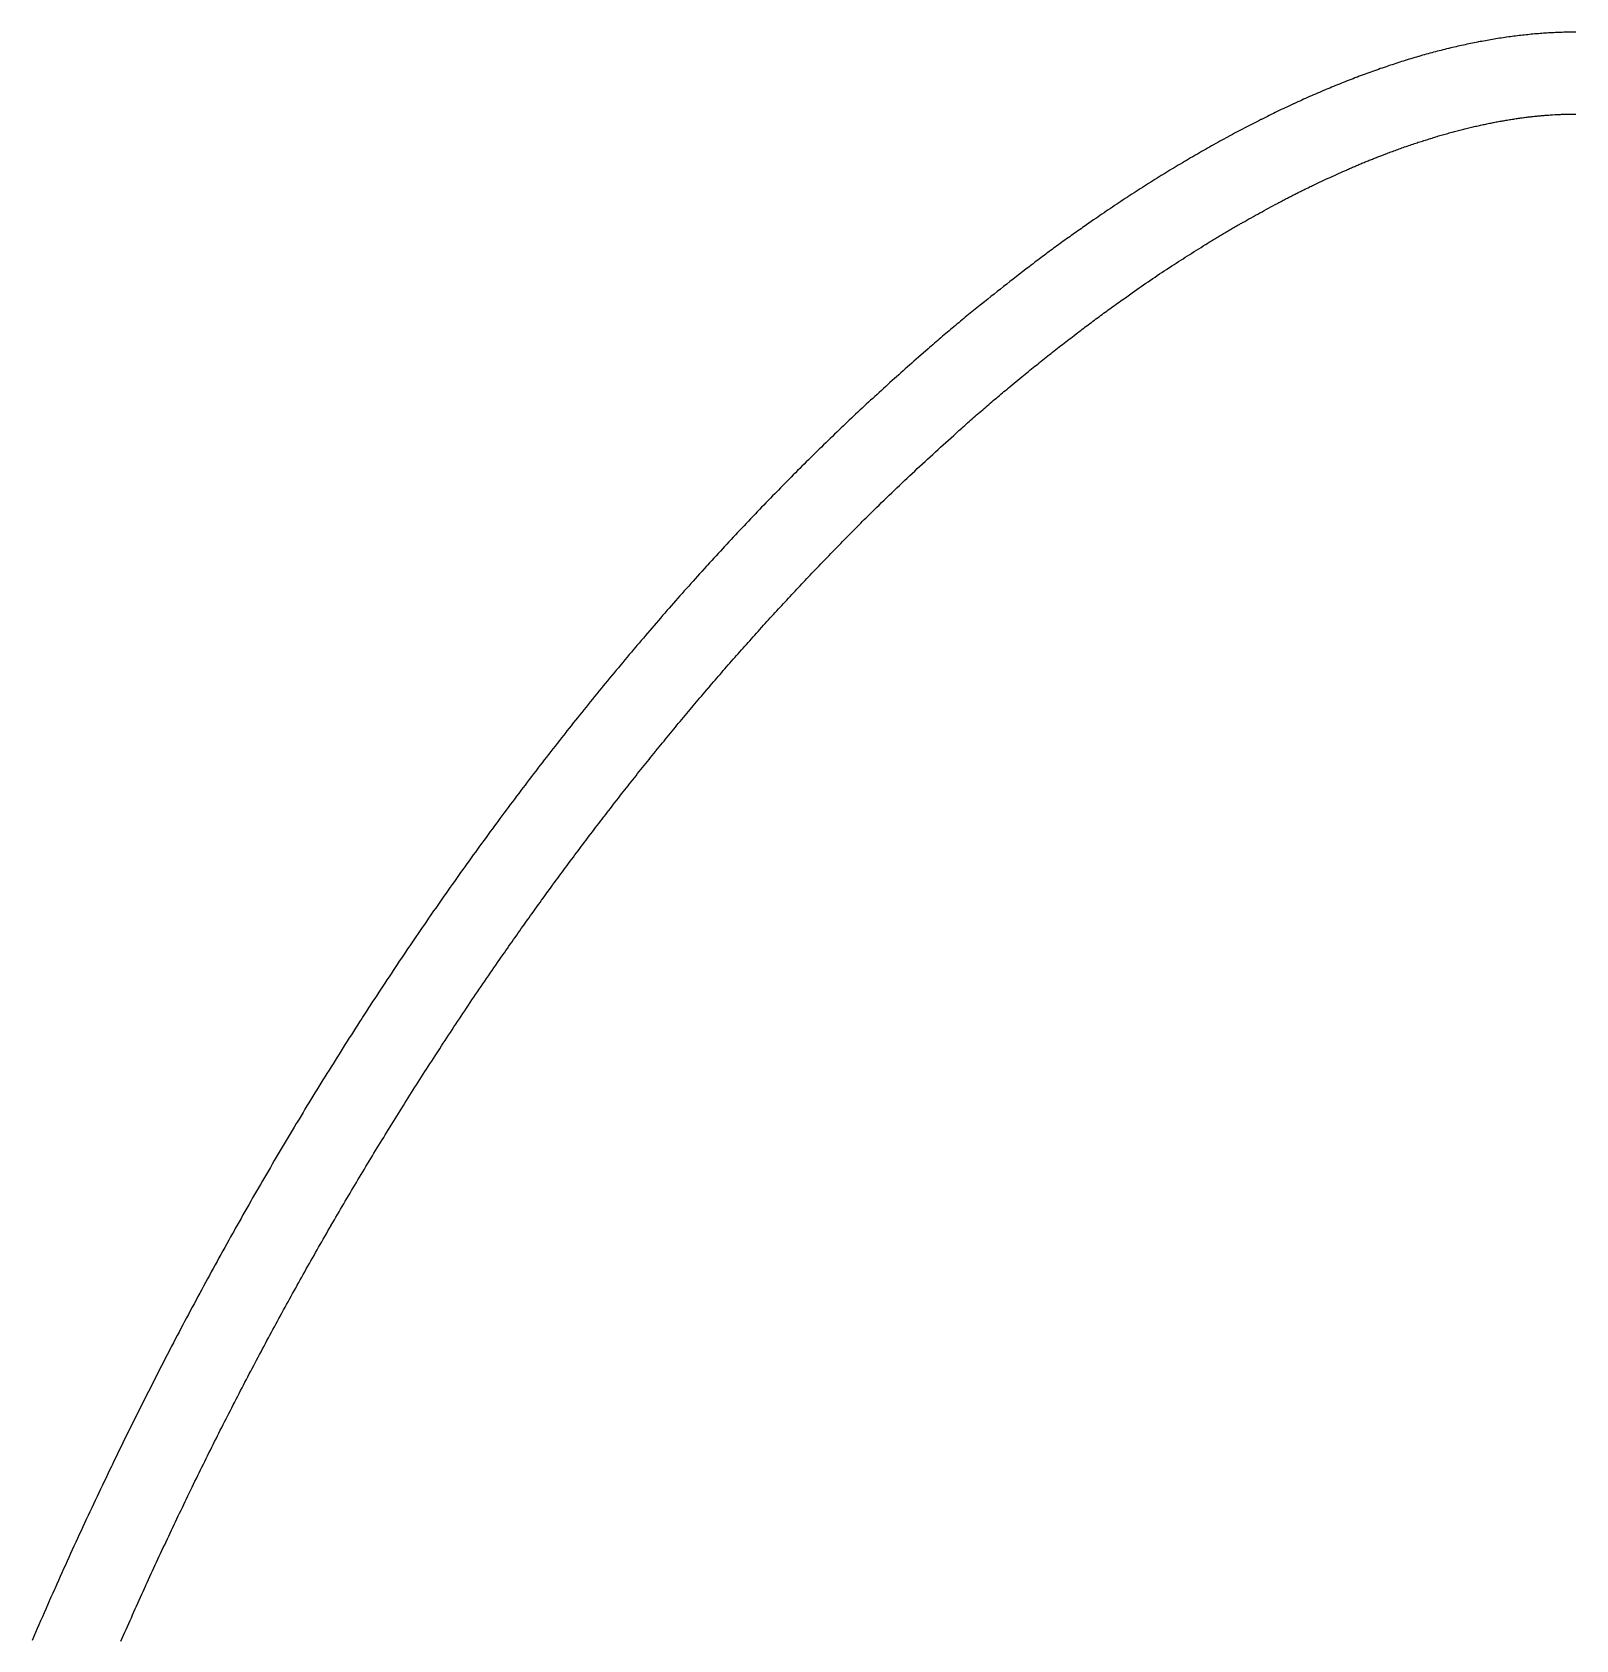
# Model space of a CAD drawing. Extents: x -7325 to -371, y -3238 to 133.
# Drawn here: x -5289.8 to -5021.7, y -1632.3 to -1353.2 of the extents above; entities that cross this region are included whole.
import ezdxf

# ---------------------------------------------------------------- set-up
doc = ezdxf.new("R2010")
doc.units = 0
doc.header["$MEASUREMENT"] = 0
doc.layers.add('NAILERS', color=7, linetype='CONTINUOUS')

msp = doc.modelspace()

# ---------------------------------------------------------------- linework, layer by layer
at = {"layer": 'NAILERS'}
for points in [[(-5021.65, -1353.17), (-5021.94, -1353.17), (-5022.24, -1353.17), (-5022.54, -1353.18), (-5022.83, -1353.18), (-5023.13, -1353.19), (-5023.42, -1353.19), (-5023.72, -1353.2), (-5024.02, -1353.21), (-5024.31, -1353.22), (-5024.61, -1353.23), (-5024.9, -1353.24), (-5025.2, -1353.25), (-5025.5, -1353.27), (-5025.79, -1353.28), (-5026.09, -1353.3), (-5026.38, -1353.31), (-5026.68, -1353.33), (-5026.97, -1353.35), (-5027.27, -1353.37), (-5027.57, -1353.39), (-5027.86, -1353.41), (-5028.16, -1353.44), (-5028.45, -1353.46), (-5028.75, -1353.49), (-5028.8, -1353.49), (-5029.1, -1353.52), (-5029.4, -1353.55), (-5029.7, -1353.58), (-5030, -1353.61), (-5030.3, -1353.64), (-5030.61, -1353.67), (-5030.91, -1353.7), (-5031.21, -1353.74), (-5031.51, -1353.77), (-5031.81, -1353.81), (-5032.11, -1353.85), (-5032.41, -1353.88), (-5032.71, -1353.92), (-5033.01, -1353.96), (-5033.31, -1354), (-5033.61, -1354.05), (-5033.68, -1354.06), (-5033.99, -1354.1), (-5034.3, -1354.15), (-5034.61, -1354.19), (-5034.91, -1354.24), (-5035.22, -1354.29), (-5035.53, -1354.34), (-5035.84, -1354.39), (-5036.15, -1354.44), (-5036.45, -1354.49), (-5036.76, -1354.54), (-5037.07, -1354.6), (-5037.37, -1354.65), (-5037.68, -1354.71), (-5037.99, -1354.77), (-5038.29, -1354.82), (-5038.6, -1354.88), (-5038.68, -1354.9), (-5038.99, -1354.96), (-5039.31, -1355.02), (-5039.62, -1355.08), (-5039.94, -1355.15), (-5040.25, -1355.21), (-5040.57, -1355.28), (-5040.88, -1355.35), (-5041.19, -1355.42), (-5041.51, -1355.48), (-5041.82, -1355.55), (-5042.14, -1355.63), (-5042.45, -1355.7), (-5042.76, -1355.77), (-5043.08, -1355.84), (-5043.39, -1355.92), (-5043.7, -1355.99), (-5043.78, -1356.01), (-5044.1, -1356.09), (-5044.42, -1356.17), (-5044.74, -1356.25), (-5045.06, -1356.33), (-5045.39, -1356.41), (-5045.71, -1356.5), (-5046.03, -1356.58), (-5046.35, -1356.67), (-5046.67, -1356.75), (-5046.99, -1356.84), (-5047.31, -1356.93), (-5047.63, -1357.02), (-5047.95, -1357.1), (-5048.27, -1357.19), (-5048.58, -1357.29), (-5048.9, -1357.38), (-5048.98, -1357.4), (-5049.31, -1357.5), (-5049.64, -1357.59), (-5049.97, -1357.69), (-5050.29, -1357.79), (-5050.62, -1357.89), (-5050.95, -1357.99), (-5051.27, -1358.09), (-5051.6, -1358.19), (-5051.93, -1358.29), (-5052.25, -1358.4), (-5052.58, -1358.5), (-5052.9, -1358.6), (-5053.23, -1358.71), (-5053.55, -1358.82), (-5053.88, -1358.92), (-5054.2, -1359.03), (-5054.28, -1359.06), (-5054.62, -1359.17), (-5054.95, -1359.29), (-5055.28, -1359.4), (-5055.62, -1359.51), (-5055.95, -1359.63), (-5056.28, -1359.75), (-5056.62, -1359.86), (-5056.95, -1359.98), (-5057.28, -1360.1), (-5057.61, -1360.22), (-5057.94, -1360.34), (-5058.27, -1360.46), (-5058.6, -1360.59), (-5058.93, -1360.71), (-5059.26, -1360.83), (-5059.59, -1360.96), (-5059.67, -1360.99), (-5060.01, -1361.12), (-5060.35, -1361.25), (-5060.69, -1361.38), (-5061.03, -1361.51), (-5061.37, -1361.64), (-5061.71, -1361.77), (-5062.05, -1361.91), (-5062.38, -1362.04), (-5062.72, -1362.18), (-5063.06, -1362.31), (-5063.39, -1362.45), (-5063.73, -1362.59), (-5064.07, -1362.73), (-5064.4, -1362.87), (-5064.74, -1363.01), (-5065.07, -1363.15), (-5065.15, -1363.18), (-5065.5, -1363.33), (-5065.84, -1363.47), (-5066.19, -1363.62), (-5066.53, -1363.77), (-5066.87, -1363.92), (-5067.22, -1364.07), (-5067.56, -1364.22), (-5067.9, -1364.37), (-5068.24, -1364.52), (-5068.59, -1364.67), (-5068.93, -1364.83), (-5069.27, -1364.98), (-5069.61, -1365.13), (-5069.95, -1365.29), (-5070.29, -1365.45), (-5070.63, -1365.6), (-5070.71, -1365.64), (-5071.06, -1365.8), (-5071.41, -1365.96), (-5071.76, -1366.13), (-5072.11, -1366.29), (-5072.46, -1366.46), (-5072.81, -1366.62), (-5073.15, -1366.79), (-5073.5, -1366.96), (-5073.85, -1367.12), (-5074.19, -1367.29), (-5074.54, -1367.46), (-5074.89, -1367.63), (-5075.23, -1367.8), (-5075.58, -1367.97), (-5075.92, -1368.15), (-5076.27, -1368.32), (-5076.35, -1368.36), (-5076.7, -1368.54), (-5077.06, -1368.72), (-5077.41, -1368.9), (-5077.76, -1369.08), (-5078.12, -1369.26), (-5078.47, -1369.44), (-5078.82, -1369.62), (-5079.17, -1369.81), (-5079.52, -1369.99), (-5079.87, -1370.18), (-5080.23, -1370.36), (-5080.58, -1370.55), (-5080.93, -1370.73), (-5081.28, -1370.92), (-5081.63, -1371.11), (-5081.97, -1371.3), (-5082.05, -1371.34), (-5082.41, -1371.54), (-5082.77, -1371.73), (-5083.13, -1371.93), (-5083.49, -1372.12), (-5083.84, -1372.32), (-5084.2, -1372.52), (-5084.56, -1372.72), (-5084.91, -1372.92), (-5085.27, -1373.12), (-5085.62, -1373.32), (-5085.98, -1373.52), (-5086.33, -1373.72), (-5086.69, -1373.92), (-5087.04, -1374.13), (-5087.39, -1374.33), (-5087.75, -1374.53), (-5087.83, -1374.58), (-5088.19, -1374.79), (-5088.55, -1375), (-5088.91, -1375.21), (-5089.27, -1375.43), (-5089.63, -1375.64), (-5089.99, -1375.85), (-5090.36, -1376.07), (-5090.71, -1376.28), (-5091.07, -1376.5), (-5091.43, -1376.72), (-5091.79, -1376.93), (-5092.15, -1377.15), (-5092.51, -1377.37), (-5092.87, -1377.59), (-5093.22, -1377.81), (-5093.58, -1378.03), (-5093.66, -1378.07), (-5094.02, -1378.3), (-5094.39, -1378.53), (-5094.75, -1378.76), (-5095.12, -1378.98), (-5095.48, -1379.21), (-5095.85, -1379.44), (-5096.21, -1379.67), (-5096.58, -1379.9), (-5096.94, -1380.14), (-5097.3, -1380.37), (-5097.66, -1380.6), (-5098.03, -1380.83), (-5098.39, -1381.07), (-5098.75, -1381.3), (-5099.11, -1381.54), (-5099.47, -1381.77), (-5099.54, -1381.82), (-5099.91, -1382.07), (-5100.28, -1382.31), (-5100.65, -1382.55), (-5101.02, -1382.8), (-5101.39, -1383.04), (-5101.76, -1383.29), (-5102.12, -1383.53), (-5102.49, -1383.78), (-5102.86, -1384.03), (-5103.22, -1384.27), (-5103.59, -1384.52), (-5103.95, -1384.77), (-5104.32, -1385.02), (-5104.68, -1385.27), (-5105.04, -1385.52), (-5105.41, -1385.77), (-5107.03, -1386.9), (-5107.31, -1387.09), (-5107.59, -1387.29), (-5107.87, -1387.49), (-5108.16, -1387.68), (-5108.44, -1387.88), (-5108.72, -1388.08), (-5109, -1388.28), (-5109.28, -1388.48), (-5109.56, -1388.68), (-5109.84, -1388.88), (-5110.12, -1389.08), (-5110.4, -1389.28), (-5110.68, -1389.48), (-5110.96, -1389.68), (-5111.24, -1389.88), (-5111.51, -1390.08), (-5111.79, -1390.29), (-5112.07, -1390.49), (-5112.35, -1390.69), (-5112.62, -1390.9), (-5112.9, -1391.1), (-5113.18, -1391.31), (-5113.45, -1391.51), (-5113.73, -1391.72), (-5114, -1391.92), (-5114.28, -1392.13), (-5114.55, -1392.34), (-5114.83, -1392.54), (-5115.1, -1392.75), (-5115.38, -1392.96), (-5115.65, -1393.17), (-5115.92, -1393.38), (-5116.03, -1393.46), (-5116.59, -1393.89), (-5117.15, -1394.32), (-5117.7, -1394.75), (-5118.26, -1395.18), (-5118.82, -1395.61), (-5119.38, -1396.04), (-5119.93, -1396.47), (-5120.49, -1396.91), (-5121.04, -1397.34), (-5121.59, -1397.78), (-5122.15, -1398.22), (-5122.7, -1398.65), (-5123.25, -1399.09), (-5123.8, -1399.53), (-5124.35, -1399.97), (-5124.9, -1400.41), (-5125.11, -1400.58), (-5125.4, -1400.81), (-5125.68, -1401.04), (-5125.97, -1401.27), (-5126.26, -1401.5), (-5126.54, -1401.73), (-5126.83, -1401.97), (-5127.12, -1402.2), (-5127.4, -1402.43), (-5127.69, -1402.67), (-5127.97, -1402.9), (-5128.26, -1403.14), (-5128.54, -1403.37), (-5128.82, -1403.61), (-5129.11, -1403.84), (-5129.39, -1404.08), (-5129.67, -1404.32), (-5129.96, -1404.55), (-5130.24, -1404.79), (-5130.52, -1405.03), (-5130.8, -1405.27), (-5131.08, -1405.5), (-5131.36, -1405.74), (-5131.64, -1405.98), (-5131.93, -1406.22), (-5132.21, -1406.46), (-5132.48, -1406.7), (-5132.76, -1406.94), (-5133.04, -1407.18), (-5133.32, -1407.43), (-5133.6, -1407.67), (-5133.88, -1407.91), (-5134.16, -1408.15), (-5135.83, -1409.62), (-5136.21, -1409.95), (-5136.6, -1410.29), (-5136.98, -1410.62), (-5137.36, -1410.96), (-5137.74, -1411.3), (-5138.12, -1411.63), (-5138.5, -1411.97), (-5138.88, -1412.31), (-5139.26, -1412.65), (-5139.63, -1412.99), (-5140.01, -1413.33), (-5140.39, -1413.67), (-5140.77, -1414.01), (-5141.14, -1414.35), (-5141.52, -1414.69), (-5141.9, -1415.03), (-5142.27, -1415.37), (-5142.65, -1415.71), (-5143.02, -1416.06), (-5143.39, -1416.4), (-5143.77, -1416.75), (-5144.14, -1417.09), (-5144.51, -1417.43), (-5144.89, -1417.78), (-5145.26, -1418.13), (-5145.63, -1418.47), (-5146, -1418.82), (-5146.37, -1419.17), (-5146.74, -1419.51), (-5147.11, -1419.86), (-5147.48, -1420.21), (-5147.85, -1420.56), (-5148.1, -1420.79), (-5148.48, -1421.16), (-5148.86, -1421.52), (-5149.25, -1421.89), (-5149.63, -1422.25), (-5150.01, -1422.62), (-5150.39, -1422.99), (-5150.77, -1423.35), (-5151.15, -1423.72), (-5151.53, -1424.09), (-5151.91, -1424.46), (-5152.29, -1424.83), (-5152.67, -1425.2), (-5153.05, -1425.57), (-5153.43, -1425.94), (-5153.81, -1426.31), (-5154.18, -1426.68), (-5154.56, -1427.05), (-5154.94, -1427.42), (-5155.31, -1427.79), (-5155.69, -1428.17), (-5156.06, -1428.54), (-5156.44, -1428.91), (-5156.81, -1429.29), (-5157.19, -1429.66), (-5157.56, -1430.04), (-5157.93, -1430.41), (-5158.3, -1430.79), (-5158.68, -1431.16), (-5159.05, -1431.54), (-5159.42, -1431.92), (-5159.79, -1432.3), (-5160.16, -1432.67), (-5160.39, -1432.91), (-5160.78, -1433.3), (-5161.16, -1433.7), (-5161.54, -1434.09), (-5161.93, -1434.49), (-5162.31, -1434.88), (-5162.69, -1435.28), (-5163.07, -1435.67), (-5163.45, -1436.07), (-5163.83, -1436.47), (-5164.21, -1436.86), (-5164.59, -1437.26), (-5164.97, -1437.66), (-5165.35, -1438.06), (-5165.73, -1438.46), (-5166.11, -1438.86), (-5166.48, -1439.26), (-5166.86, -1439.66), (-5167.24, -1440.06), (-5167.61, -1440.46), (-5167.99, -1440.86), (-5168.36, -1441.26), (-5168.74, -1441.67), (-5169.11, -1442.07), (-5169.49, -1442.47), (-5169.86, -1442.88), (-5170.23, -1443.28), (-5170.61, -1443.68), (-5170.98, -1444.09), (-5171.35, -1444.49), (-5171.72, -1444.9), (-5172.09, -1445.31), (-5172.46, -1445.71), (-5172.68, -1445.95), (-5173.06, -1446.37), (-5173.45, -1446.8), (-5173.83, -1447.22), (-5174.21, -1447.64), (-5174.59, -1448.07), (-5174.97, -1448.49), (-5175.35, -1448.91), (-5175.73, -1449.34), (-5176.11, -1449.76), (-5176.49, -1450.19), (-5176.87, -1450.62), (-5177.25, -1451.04), (-5177.63, -1451.47), (-5178, -1451.9), (-5178.38, -1452.33), (-5178.76, -1452.75), (-5179.13, -1453.18), (-5179.51, -1453.61), (-5179.88, -1454.04), (-5180.26, -1454.47), (-5180.63, -1454.9), (-5181, -1455.33), (-5181.38, -1455.76), (-5181.75, -1456.19), (-5182.12, -1456.63), (-5182.49, -1457.06), (-5182.86, -1457.49), (-5183.23, -1457.92), (-5183.6, -1458.36), (-5183.97, -1458.79), (-5184.34, -1459.23), (-5184.71, -1459.66), (-5184.92, -1459.9), (-5185.3, -1460.35), (-5185.68, -1460.8), (-5186.06, -1461.25), (-5186.44, -1461.7), (-5186.82, -1462.15), (-5187.19, -1462.61), (-5187.57, -1463.06), (-5187.95, -1463.51), (-5188.33, -1463.97), (-5188.7, -1464.42), (-5189.08, -1464.87), (-5189.46, -1465.33), (-5189.83, -1465.78), (-5190.21, -1466.24), (-5190.58, -1466.69), (-5190.96, -1467.15), (-5191.33, -1467.61), (-5191.7, -1468.06), (-5192.07, -1468.52), (-5192.45, -1468.98), (-5192.82, -1469.44), (-5193.19, -1469.89), (-5193.56, -1470.35), (-5193.93, -1470.81), (-5194.3, -1471.27), (-5194.67, -1471.73), (-5195.04, -1472.19), (-5195.4, -1472.65), (-5195.77, -1473.11), (-5196.14, -1473.58), (-5196.5, -1474.04), (-5196.87, -1474.5), (-5197.06, -1474.74), (-5197.44, -1475.22), (-5197.82, -1475.69), (-5198.19, -1476.17), (-5198.57, -1476.65), (-5198.94, -1477.13), (-5199.32, -1477.61), (-5199.69, -1478.09), (-5200.07, -1478.57), (-5200.44, -1479.05), (-5200.81, -1479.53), (-5201.19, -1480.01), (-5201.56, -1480.5), (-5201.93, -1480.98), (-5202.3, -1481.46), (-5202.67, -1481.94), (-5203.04, -1482.43), (-5203.41, -1482.91), (-5203.78, -1483.4), (-5204.15, -1483.88), (-5204.52, -1484.37), (-5204.88, -1484.85), (-5205.25, -1485.34), (-5205.62, -1485.82), (-5205.98, -1486.31), (-5206.35, -1486.8), (-5206.71, -1487.28), (-5207.08, -1487.77), (-5207.44, -1488.26), (-5207.81, -1488.75), (-5208.17, -1489.24), (-5208.53, -1489.72), (-5208.89, -1490.21), (-5209.07, -1490.45), (-5209.44, -1490.96), (-5209.82, -1491.46), (-5210.19, -1491.97), (-5210.56, -1492.47), (-5210.93, -1492.98), (-5211.3, -1493.49), (-5211.67, -1493.99), (-5212.04, -1494.5), (-5212.41, -1495.01), (-5212.77, -1495.52), (-5213.14, -1496.02), (-5213.51, -1496.53), (-5213.88, -1497.04), (-5214.24, -1497.55), (-5214.61, -1498.06), (-5214.97, -1498.57), (-5215.34, -1499.08), (-5215.7, -1499.59), (-5216.06, -1500.11), (-5216.43, -1500.62), (-5216.79, -1501.13), (-5217.15, -1501.64), (-5217.51, -1502.15), (-5217.87, -1502.67), (-5218.23, -1503.18), (-5218.59, -1503.7), (-5218.95, -1504.21), (-5219.31, -1504.72), (-5219.67, -1505.24), (-5220.03, -1505.75), (-5220.39, -1506.27), (-5220.74, -1506.79), (-5220.91, -1507.02), (-5221.27, -1507.55), (-5221.64, -1508.09), (-5222, -1508.62), (-5222.37, -1509.15), (-5222.73, -1509.68), (-5223.1, -1510.22), (-5223.46, -1510.75), (-5223.82, -1511.28), (-5224.19, -1511.82), (-5224.55, -1512.35), (-5224.91, -1512.89), (-5225.27, -1513.42), (-5225.63, -1513.96), (-5225.99, -1514.49), (-5226.35, -1515.03), (-5226.71, -1515.57), (-5227.06, -1516.1), (-5227.42, -1516.64), (-5227.78, -1517.18), (-5228.14, -1517.72), (-5228.49, -1518.26), (-5228.85, -1518.79), (-5229.2, -1519.33), (-5229.56, -1519.87), (-5229.91, -1520.41), (-5230.26, -1520.95), (-5230.62, -1521.49), (-5230.97, -1522.03), (-5231.32, -1522.57), (-5231.67, -1523.12), (-5232.02, -1523.66), (-5232.37, -1524.2), (-5232.52, -1524.44), (-5232.88, -1524.99), (-5233.24, -1525.55), (-5233.6, -1526.11), (-5233.96, -1526.67), (-5234.31, -1527.23), (-5234.67, -1527.79), (-5235.03, -1528.34), (-5235.38, -1528.9), (-5235.74, -1529.46), (-5236.09, -1530.02), (-5236.44, -1530.59), (-5236.8, -1531.15), (-5237.15, -1531.71), (-5237.5, -1532.27), (-5237.85, -1532.83), (-5238.2, -1533.39), (-5238.55, -1533.96), (-5238.9, -1534.52), (-5239.25, -1535.08), (-5239.6, -1535.65), (-5239.95, -1536.21), (-5240.3, -1536.78), (-5240.64, -1537.34), (-5240.99, -1537.91), (-5241.34, -1538.47), (-5241.68, -1539.04), (-5242.03, -1539.6), (-5242.37, -1540.17), (-5242.71, -1540.74), (-5243.06, -1541.3), (-5243.4, -1541.87), (-5243.74, -1542.44), (-5243.88, -1542.67), (-5244.23, -1543.26), (-5244.58, -1543.84), (-5244.93, -1544.42), (-5245.28, -1545.01), (-5245.63, -1545.59), (-5245.97, -1546.17), (-5246.32, -1546.76), (-5246.67, -1547.34), (-5247.01, -1547.93), (-5247.36, -1548.52), (-5247.7, -1549.1), (-5248.05, -1549.69), (-5248.39, -1550.28), (-5248.73, -1550.86), (-5249.08, -1551.45), (-5249.42, -1552.04), (-5249.76, -1552.63), (-5250.1, -1553.21), (-5250.44, -1553.8), (-5250.78, -1554.39), (-5251.12, -1554.98), (-5251.46, -1555.57), (-5251.79, -1556.16), (-5252.13, -1556.75), (-5252.47, -1557.34), (-5252.8, -1557.93), (-5253.14, -1558.53), (-5253.47, -1559.12), (-5253.81, -1559.71), (-5254.14, -1560.3), (-5254.48, -1560.89), (-5254.81, -1561.49), (-5254.94, -1561.72), (-5255.28, -1562.33), (-5255.62, -1562.93), (-5255.96, -1563.54), (-5256.3, -1564.15), (-5256.63, -1564.76), (-5256.97, -1565.37), (-5257.31, -1565.98), (-5257.64, -1566.59), (-5257.98, -1567.2), (-5258.31, -1567.81), (-5258.65, -1568.42), (-5258.98, -1569.03), (-5259.31, -1569.64), (-5259.65, -1570.26), (-5259.98, -1570.87), (-5260.31, -1571.48), (-5260.64, -1572.09), (-5260.97, -1572.71), (-5261.3, -1573.32), (-5261.63, -1573.93), (-5261.96, -1574.55), (-5262.29, -1575.16), (-5262.61, -1575.78), (-5262.94, -1576.39), (-5263.27, -1577.01), (-5263.59, -1577.62), (-5263.92, -1578.24), (-5264.24, -1578.86), (-5264.56, -1579.47), (-5264.89, -1580.09), (-5265.21, -1580.71), (-5265.53, -1581.33), (-5265.65, -1581.55), (-5265.98, -1582.19), (-5266.31, -1582.82), (-5266.64, -1583.45), (-5266.96, -1584.09), (-5267.29, -1584.72), (-5267.62, -1585.35), (-5267.94, -1585.99), (-5268.26, -1586.62), (-5268.59, -1587.26), (-5268.91, -1587.89), (-5269.23, -1588.53), (-5269.56, -1589.16), (-5269.88, -1589.8), (-5270.2, -1590.43), (-5270.52, -1591.07), (-5270.84, -1591.71), (-5271.16, -1592.34), (-5271.48, -1592.98), (-5271.79, -1593.62), (-5272.11, -1594.26), (-5272.43, -1594.9), (-5272.74, -1595.54), (-5273.06, -1596.17), (-5273.37, -1596.81), (-5273.69, -1597.45), (-5274, -1598.09), (-5274.32, -1598.73), (-5274.63, -1599.37), (-5274.94, -1600.01), (-5275.25, -1600.66), (-5275.56, -1601.3), (-5275.87, -1601.94), (-5275.98, -1602.17), (-5276.3, -1602.82), (-5276.61, -1603.48), (-5276.93, -1604.14), (-5277.24, -1604.79), (-5277.55, -1605.45), (-5277.87, -1606.11), (-5278.18, -1606.77), (-5278.49, -1607.42), (-5278.8, -1608.08), (-5279.11, -1608.74), (-5279.42, -1609.4), (-5279.73, -1610.06), (-5280.04, -1610.72), (-5280.35, -1611.38), (-5280.66, -1612.04), (-5280.96, -1612.7), (-5281.27, -1613.36), (-5281.57, -1614.02), (-5281.88, -1614.68), (-5282.18, -1615.35), (-5282.49, -1616.01), (-5282.79, -1616.67), (-5283.09, -1617.33), (-5283.39, -1618), (-5283.69, -1618.66), (-5283.99, -1619.32), (-5284.29, -1619.99), (-5284.59, -1620.65), (-5284.89, -1621.32), (-5285.19, -1621.98), (-5285.49, -1622.64), (-5285.78, -1623.31), (-5285.88, -1623.53), (-5286.18, -1624.21), (-5286.49, -1624.89), (-5286.79, -1625.57), (-5287.09, -1626.26), (-5287.39, -1626.94), (-5287.68, -1627.62), (-5287.98, -1628.3), (-5288.28, -1628.98), (-5288.58, -1629.66), (-5288.87, -1630.34), (-5289.17, -1631.03), (-5289.46, -1631.71), (-5289.76, -1632.39)], [(-5274.33, -1632.52), (-5274.11, -1632.01), (-5273.88, -1631.5), (-5273.66, -1630.99), (-5273.44, -1630.48), (-5273.21, -1629.97), (-5272.98, -1629.46), (-5272.76, -1628.96), (-5272.53, -1628.45), (-5272.3, -1627.94), (-5272.08, -1627.43), (-5271.85, -1626.92), (-5271.62, -1626.42), (-5271.39, -1625.91), (-5271.16, -1625.4), (-5270.94, -1624.89), (-5270.71, -1624.39), (-5270.48, -1623.88), (-5270.25, -1623.37), (-5270.02, -1622.86), (-5269.99, -1622.81), (-5269.76, -1622.31), (-5269.53, -1621.8), (-5269.3, -1621.3), (-5269.07, -1620.8), (-5268.84, -1620.3), (-5268.61, -1619.79), (-5268.38, -1619.29), (-5268.14, -1618.79), (-5267.91, -1618.29), (-5267.68, -1617.79), (-5267.45, -1617.29), (-5267.21, -1616.78), (-5266.98, -1616.28), (-5266.74, -1615.78), (-5266.51, -1615.28), (-5266.27, -1614.78), (-5266.04, -1614.28), (-5265.8, -1613.78), (-5265.57, -1613.28), (-5265.33, -1612.78), (-5265.09, -1612.28), (-5264.86, -1611.78), (-5264.62, -1611.28), (-5264.38, -1610.78), (-5264.14, -1610.28), (-5263.9, -1609.79), (-5263.66, -1609.29), (-5263.42, -1608.79), (-5263.19, -1608.29), (-5262.94, -1607.79), (-5262.7, -1607.29), (-5262.46, -1606.8), (-5262.44, -1606.74), (-5262.2, -1606.25), (-5261.96, -1605.76), (-5261.72, -1605.26), (-5261.48, -1604.77), (-5261.24, -1604.28), (-5260.99, -1603.78), (-5260.75, -1603.29), (-5260.51, -1602.8), (-5260.27, -1602.3), (-5260.02, -1601.81), (-5259.78, -1601.32), (-5259.54, -1600.83), (-5259.29, -1600.33), (-5259.05, -1599.84), (-5258.8, -1599.35), (-5258.56, -1598.86), (-5258.31, -1598.37), (-5258.06, -1597.88), (-5257.82, -1597.39), (-5257.57, -1596.89), (-5257.32, -1596.4), (-5257.08, -1595.91), (-5256.83, -1595.42), (-5256.58, -1594.93), (-5256.33, -1594.44), (-5256.08, -1593.95), (-5255.83, -1593.46), (-5255.58, -1592.98), (-5255.33, -1592.49), (-5255.08, -1592), (-5254.83, -1591.51), (-5254.58, -1591.02), (-5254.55, -1590.97), (-5254.3, -1590.48), (-5254.05, -1590), (-5253.8, -1589.51), (-5253.55, -1589.03), (-5253.3, -1588.55), (-5253.05, -1588.06), (-5252.8, -1587.58), (-5252.54, -1587.09), (-5252.29, -1586.61), (-5252.04, -1586.13), (-5251.78, -1585.64), (-5251.53, -1585.16), (-5251.28, -1584.68), (-5251.02, -1584.19), (-5250.77, -1583.71), (-5250.51, -1583.23), (-5250.25, -1582.75), (-5250, -1582.27), (-5249.74, -1581.78), (-5249.48, -1581.3), (-5249.23, -1580.82), (-5248.97, -1580.34), (-5248.71, -1579.86), (-5248.45, -1579.38), (-5248.19, -1578.9), (-5247.93, -1578.42), (-5247.67, -1577.94), (-5247.41, -1577.46), (-5247.15, -1576.98), (-5246.89, -1576.5), (-5246.63, -1576.02), (-5246.37, -1575.54), (-5246.34, -1575.49), (-5246.08, -1575.02), (-5245.82, -1574.54), (-5245.56, -1574.07), (-5245.3, -1573.59), (-5245.04, -1573.12), (-5244.78, -1572.64), (-5244.52, -1572.17), (-5244.25, -1571.69), (-5243.99, -1571.22), (-5243.73, -1570.74), (-5243.46, -1570.27), (-5243.2, -1569.8), (-5242.93, -1569.32), (-5242.67, -1568.85), (-5242.4, -1568.38), (-5242.14, -1567.9), (-5241.87, -1567.43), (-5241.61, -1566.96), (-5241.34, -1566.49), (-5241.07, -1566.01), (-5240.8, -1565.54), (-5240.54, -1565.07), (-5240.27, -1564.6), (-5240, -1564.13), (-5239.73, -1563.66), (-5239.46, -1563.19), (-5239.19, -1562.72), (-5238.92, -1562.25), (-5238.65, -1561.78), (-5238.38, -1561.31), (-5238.11, -1560.84), (-5237.84, -1560.37), (-5237.81, -1560.32), (-5237.54, -1559.85), (-5237.27, -1559.39), (-5237, -1558.92), (-5236.73, -1558.46), (-5236.46, -1557.99), (-5236.18, -1557.53), (-5235.91, -1557.06), (-5235.64, -1556.6), (-5235.37, -1556.13), (-5235.09, -1555.67), (-5234.82, -1555.2), (-5234.54, -1554.74), (-5234.27, -1554.28), (-5234, -1553.81), (-5233.72, -1553.35), (-5233.44, -1552.89), (-5233.17, -1552.42), (-5232.89, -1551.96), (-5232.62, -1551.5), (-5232.34, -1551.04), (-5232.06, -1550.57), (-5231.78, -1550.11), (-5231.5, -1549.65), (-5231.23, -1549.19), (-5230.95, -1548.73), (-5230.67, -1548.27), (-5230.39, -1547.81), (-5230.11, -1547.35), (-5229.83, -1546.89), (-5229.55, -1546.43), (-5229.27, -1545.97), (-5228.98, -1545.51), (-5228.7, -1545.05), (-5228.42, -1544.59), (-5228.14, -1544.13), (-5227.86, -1543.67), (-5227.57, -1543.21), (-5227.29, -1542.75), (-5227, -1542.3), (-5226.72, -1541.84), (-5226.44, -1541.38), (-5226.15, -1540.92), (-5225.86, -1540.47), (-5225.58, -1540.01), (-5225.29, -1539.55), (-5225.01, -1539.1), (-5224.72, -1538.64), (-5224.43, -1538.18), (-5224.14, -1537.73), (-5223.86, -1537.27), (-5223.57, -1536.82), (-5223.28, -1536.36), (-5222.99, -1535.91), (-5222.7, -1535.45), (-5222.41, -1535), (-5222.12, -1534.55), (-5221.83, -1534.09), (-5221.54, -1533.64), (-5221.25, -1533.19), (-5220.96, -1532.73), (-5220.66, -1532.28), (-5220.37, -1531.83), (-5220.08, -1531.37), (-5219.79, -1530.92), (-5218.97, -1529.66), (-5218.66, -1529.19), (-5218.35, -1528.72), (-5218.05, -1528.24), (-5217.74, -1527.77), (-5217.43, -1527.3), (-5217.12, -1526.83), (-5216.81, -1526.36), (-5216.5, -1525.89), (-5216.19, -1525.42), (-5215.88, -1524.95), (-5215.56, -1524.48), (-5215.25, -1524.01), (-5214.94, -1523.54), (-5214.63, -1523.07), (-5214.31, -1522.6), (-5214, -1522.13), (-5213.68, -1521.66), (-5213.37, -1521.2), (-5213.05, -1520.73), (-5212.74, -1520.26), (-5212.42, -1519.79), (-5212.1, -1519.33), (-5211.79, -1518.86), (-5211.47, -1518.4), (-5211.15, -1517.93), (-5210.83, -1517.47), (-5210.51, -1517), (-5210.19, -1516.54), (-5209.87, -1516.07), (-5209.55, -1515.61), (-5209.23, -1515.14), (-5208.91, -1514.68), (-5208, -1513.38), (-5207.74, -1513), (-5207.47, -1512.62), (-5207.21, -1512.24), (-5206.94, -1511.85), (-5206.67, -1511.47), (-5206.41, -1511.09), (-5206.14, -1510.71), (-5205.87, -1510.33), (-5205.6, -1509.95), (-5205.34, -1509.57), (-5205.07, -1509.19), (-5204.8, -1508.81), (-5204.53, -1508.43), (-5204.26, -1508.05), (-5203.99, -1507.68), (-5203.72, -1507.3), (-5203.45, -1506.92), (-5203.18, -1506.54), (-5202.91, -1506.16), (-5202.64, -1505.78), (-5202.37, -1505.41), (-5202.1, -1505.03), (-5201.82, -1504.65), (-5201.55, -1504.27), (-5201.28, -1503.9), (-5201.01, -1503.52), (-5200.73, -1503.14), (-5200.46, -1502.77), (-5200.19, -1502.39), (-5199.91, -1502.02), (-5199.64, -1501.64), (-5199.36, -1501.26), (-5199.3, -1501.17), (-5199.03, -1500.8), (-5198.76, -1500.43), (-5198.48, -1500.06), (-5198.21, -1499.69), (-5197.94, -1499.33), (-5197.67, -1498.96), (-5197.4, -1498.59), (-5197.13, -1498.22), (-5196.85, -1497.85), (-5196.58, -1497.49), (-5196.31, -1497.12), (-5196.03, -1496.75), (-5195.76, -1496.38), (-5195.48, -1496.02), (-5195.21, -1495.65), (-5194.94, -1495.29), (-5194.66, -1494.92), (-5194.39, -1494.55), (-5194.11, -1494.19), (-5193.83, -1493.82), (-5193.56, -1493.46), (-5193.28, -1493.09), (-5193, -1492.73), (-5192.73, -1492.36), (-5192.45, -1492), (-5192.17, -1491.63), (-5191.89, -1491.27), (-5191.62, -1490.91), (-5191.34, -1490.54), (-5191.06, -1490.18), (-5190.78, -1489.82), (-5190.5, -1489.45), (-5190.43, -1489.36), (-5190.15, -1489), (-5189.88, -1488.64), (-5189.6, -1488.29), (-5189.33, -1487.93), (-5189.05, -1487.57), (-5188.77, -1487.22), (-5188.5, -1486.86), (-5188.22, -1486.51), (-5187.94, -1486.15), (-5187.67, -1485.8), (-5187.39, -1485.44), (-5187.11, -1485.09), (-5186.83, -1484.74), (-5186.55, -1484.38), (-5186.27, -1484.03), (-5185.99, -1483.68), (-5185.72, -1483.32), (-5185.44, -1482.97), (-5185.16, -1482.62), (-5184.88, -1482.26), (-5184.6, -1481.91), (-5184.31, -1481.56), (-5184.03, -1481.21), (-5183.75, -1480.86), (-5183.47, -1480.51), (-5183.19, -1480.15), (-5182.91, -1479.8), (-5182.62, -1479.45), (-5182.34, -1479.1), (-5182.06, -1478.75), (-5181.78, -1478.4), (-5181.49, -1478.05), (-5181.41, -1477.95), (-5181.13, -1477.61), (-5180.85, -1477.27), (-5180.57, -1476.92), (-5180.29, -1476.58), (-5180.01, -1476.24), (-5179.73, -1475.9), (-5179.45, -1475.55), (-5179.17, -1475.21), (-5178.89, -1474.87), (-5178.61, -1474.53), (-5178.33, -1474.19), (-5178.05, -1473.85), (-5177.77, -1473.51), (-5177.48, -1473.17), (-5177.2, -1472.83), (-5176.92, -1472.49), (-5176.63, -1472.15), (-5176.35, -1471.81), (-5176.07, -1471.47), (-5175.78, -1471.13), (-5175.5, -1470.79), (-5175.21, -1470.45), (-5174.93, -1470.12), (-5174.64, -1469.78), (-5174.36, -1469.44), (-5174.07, -1469.1), (-5173.79, -1468.77), (-5173.5, -1468.43), (-5173.21, -1468.09), (-5172.93, -1467.75), (-5172.64, -1467.42), (-5172.35, -1467.08), (-5172.26, -1466.98), (-5171.98, -1466.65), (-5171.7, -1466.32), (-5171.42, -1465.99), (-5171.13, -1465.66), (-5170.85, -1465.33), (-5170.57, -1465.01), (-5170.28, -1464.68), (-5170, -1464.35), (-5169.72, -1464.02), (-5169.43, -1463.7), (-5169.15, -1463.37), (-5168.86, -1463.04), (-5168.58, -1462.72), (-5168.29, -1462.39), (-5168.01, -1462.06), (-5167.72, -1461.74), (-5167.43, -1461.41), (-5167.15, -1461.09), (-5166.86, -1460.76), (-5166.57, -1460.44), (-5166.29, -1460.11), (-5166, -1459.79), (-5165.71, -1459.47), (-5165.42, -1459.14), (-5165.13, -1458.82), (-5164.84, -1458.5), (-5164.55, -1458.17), (-5164.27, -1457.85), (-5163.98, -1457.53), (-5163.69, -1457.2), (-5163.4, -1456.88), (-5163.1, -1456.56), (-5163.01, -1456.45), (-5162.72, -1456.14), (-5162.44, -1455.82), (-5162.15, -1455.51), (-5161.87, -1455.2), (-5161.58, -1454.88), (-5161.3, -1454.57), (-5161.01, -1454.25), (-5160.72, -1453.94), (-5160.44, -1453.63), (-5160.15, -1453.32), (-5159.86, -1453), (-5159.57, -1452.69), (-5159.28, -1452.38), (-5159, -1452.07), (-5158.71, -1451.76), (-5158.42, -1451.45), (-5158.13, -1451.14), (-5157.84, -1450.83), (-5157.55, -1450.52), (-5157.26, -1450.21), (-5156.97, -1449.9), (-5156.68, -1449.59), (-5156.39, -1449.28), (-5156.1, -1448.97), (-5155.81, -1448.66), (-5155.52, -1448.35), (-5155.22, -1448.04), (-5154.93, -1447.74), (-5154.64, -1447.43), (-5154.35, -1447.12), (-5154.05, -1446.81), (-5153.76, -1446.51), (-5153.66, -1446.4), (-5153.37, -1446.1), (-5153.08, -1445.8), (-5152.79, -1445.5), (-5152.51, -1445.2), (-5152.22, -1444.9), (-5151.93, -1444.6), (-5151.64, -1444.3), (-5151.35, -1444.01), (-5151.06, -1443.71), (-5150.77, -1443.41), (-5150.49, -1443.11), (-5150.2, -1442.82), (-5149.91, -1442.52), (-5149.61, -1442.22), (-5149.32, -1441.93), (-5149.03, -1441.63), (-5148.74, -1441.34), (-5148.45, -1441.04), (-5148.16, -1440.75), (-5147.87, -1440.45), (-5147.57, -1440.16), (-5147.28, -1439.86), (-5146.99, -1439.57), (-5146.7, -1439.28), (-5146.4, -1438.98), (-5146.11, -1438.69), (-5145.81, -1438.4), (-5145.52, -1438.1), (-5145.23, -1437.81), (-5144.93, -1437.52), (-5144.64, -1437.23), (-5144.34, -1436.94), (-5143.1, -1435.71), (-5142.66, -1435.28), (-5142.22, -1434.85), (-5141.79, -1434.43), (-5141.35, -1434), (-5140.91, -1433.57), (-5140.47, -1433.15), (-5140.03, -1432.73), (-5139.59, -1432.3), (-5139.14, -1431.88), (-5138.7, -1431.46), (-5138.26, -1431.04), (-5137.81, -1430.62), (-5137.37, -1430.2), (-5136.92, -1429.78), (-5136.47, -1429.37), (-5136.03, -1428.95), (-5135.58, -1428.54), (-5135.13, -1428.12), (-5134.68, -1427.71), (-5134.23, -1427.29), (-5133.78, -1426.88), (-5133.33, -1426.47), (-5132.88, -1426.05), (-5132.43, -1425.64), (-5131.97, -1425.23), (-5131.52, -1424.82), (-5131.07, -1424.41), (-5130.61, -1424), (-5130.16, -1423.59), (-5129.71, -1423.18), (-5129.25, -1422.77), (-5128.8, -1422.36), (-5128.31, -1421.93), (-5128.05, -1421.69), (-5127.79, -1421.46), (-5127.54, -1421.23), (-5127.28, -1421), (-5127.02, -1420.77), (-5126.76, -1420.54), (-5126.5, -1420.31), (-5126.24, -1420.09), (-5125.98, -1419.86), (-5125.72, -1419.63), (-5125.46, -1419.4), (-5125.19, -1419.17), (-5124.93, -1418.95), (-5124.67, -1418.72), (-5124.41, -1418.49), (-5124.15, -1418.27), (-5123.88, -1418.04), (-5123.62, -1417.82), (-5123.36, -1417.59), (-5123.09, -1417.37), (-5122.83, -1417.14), (-5122.56, -1416.92), (-5122.3, -1416.69), (-5122.03, -1416.47), (-5121.77, -1416.25), (-5121.5, -1416.03), (-5121.24, -1415.8), (-5120.97, -1415.58), (-5120.71, -1415.36), (-5120.44, -1415.14), (-5120.17, -1414.92), (-5119.9, -1414.7), (-5117.85, -1413.01), (-5117.58, -1412.78), (-5117.3, -1412.55), (-5117.02, -1412.32), (-5116.74, -1412.1), (-5116.46, -1411.87), (-5116.18, -1411.64), (-5115.9, -1411.41), (-5115.62, -1411.19), (-5115.34, -1410.96), (-5115.06, -1410.73), (-5114.78, -1410.51), (-5114.49, -1410.28), (-5114.21, -1410.06), (-5113.93, -1409.83), (-5113.65, -1409.61), (-5113.37, -1409.38), (-5113.08, -1409.16), (-5112.8, -1408.94), (-5112.52, -1408.71), (-5112.23, -1408.49), (-5111.95, -1408.27), (-5111.67, -1408.04), (-5111.38, -1407.82), (-5111.1, -1407.6), (-5110.81, -1407.38), (-5110.53, -1407.16), (-5110.24, -1406.94), (-5109.96, -1406.72), (-5109.67, -1406.5), (-5109.38, -1406.28), (-5109.1, -1406.06), (-5108.81, -1405.84), (-5108.44, -1405.56), (-5108.18, -1405.36), (-5107.92, -1405.16), (-5107.65, -1404.95), (-5107.39, -1404.75), (-5107.12, -1404.55), (-5106.86, -1404.35), (-5106.59, -1404.15), (-5106.33, -1403.96), (-5106.06, -1403.76), (-5105.79, -1403.56), (-5105.53, -1403.36), (-5105.26, -1403.16), (-5105, -1402.96), (-5104.73, -1402.77), (-5104.46, -1402.57), (-5104.19, -1402.37), (-5103.93, -1402.18), (-5103.66, -1401.98), (-5103.39, -1401.78), (-5103.12, -1401.59), (-5102.86, -1401.39), (-5102.59, -1401.2), (-5102.32, -1401), (-5102.05, -1400.81), (-5101.78, -1400.62), (-5101.51, -1400.42), (-5101.24, -1400.23), (-5100.97, -1400.04), (-5100.7, -1399.84), (-5100.43, -1399.65), (-5100.16, -1399.46), (-5099.89, -1399.27), (-5098.69, -1398.42), (-5098.3, -1398.14), (-5097.91, -1397.87), (-5097.51, -1397.59), (-5097.12, -1397.32), (-5096.72, -1397.04), (-5096.33, -1396.77), (-5095.93, -1396.5), (-5095.53, -1396.23), (-5095.13, -1395.96), (-5094.74, -1395.69), (-5094.34, -1395.42), (-5093.94, -1395.16), (-5093.54, -1394.89), (-5093.13, -1394.63), (-5092.73, -1394.36), (-5092.33, -1394.1), (-5092.2, -1394.02), (-5091.82, -1393.77), (-5091.43, -1393.51), (-5091.04, -1393.26), (-5090.65, -1393.01), (-5090.26, -1392.76), (-5089.88, -1392.51), (-5089.49, -1392.26), (-5089.1, -1392.02), (-5088.71, -1391.77), (-5088.32, -1391.52), (-5087.93, -1391.27), (-5087.54, -1391.03), (-5087.15, -1390.78), (-5086.75, -1390.54), (-5086.36, -1390.29), (-5085.97, -1390.05), (-5085.91, -1390.01), (-5085.71, -1389.89), (-5085.52, -1389.77), (-5085.33, -1389.65), (-5085.14, -1389.53), (-5084.94, -1389.41), (-5084.75, -1389.29), (-5084.56, -1389.18), (-5084.37, -1389.06), (-5084.17, -1388.94), (-5083.98, -1388.82), (-5083.79, -1388.71), (-5083.59, -1388.59), (-5083.4, -1388.47), (-5083.2, -1388.36), (-5083.01, -1388.24), (-5082.82, -1388.13), (-5082.62, -1388.01), (-5082.43, -1387.9), (-5082.23, -1387.78), (-5082.04, -1387.67), (-5081.84, -1387.55), (-5081.65, -1387.44), (-5081.45, -1387.32), (-5081.26, -1387.21), (-5081.06, -1387.1), (-5080.86, -1386.98), (-5080.67, -1386.87), (-5080.47, -1386.76), (-5080.28, -1386.65), (-5080.08, -1386.54), (-5079.88, -1386.42), (-5079.69, -1386.31), (-5079.55, -1386.24), (-5079.17, -1386.02), (-5078.8, -1385.81), (-5078.42, -1385.6), (-5078.04, -1385.39), (-5077.66, -1385.18), (-5077.29, -1384.97), (-5076.91, -1384.76), (-5076.53, -1384.55), (-5076.15, -1384.34), (-5075.77, -1384.13), (-5075.39, -1383.93), (-5075.01, -1383.72), (-5074.63, -1383.51), (-5074.25, -1383.31), (-5073.87, -1383.1), (-5073.49, -1382.9), (-5073.42, -1382.86), (-5073.23, -1382.76), (-5073.05, -1382.66), (-5072.86, -1382.56), (-5072.67, -1382.46), (-5072.49, -1382.36), (-5072.3, -1382.27), (-5072.11, -1382.17), (-5071.92, -1382.07), (-5071.74, -1381.97), (-5071.55, -1381.88), (-5071.36, -1381.78), (-5071.17, -1381.68), (-5070.99, -1381.59), (-5070.8, -1381.49), (-5070.61, -1381.39), (-5070.42, -1381.3), (-5070.23, -1381.2), (-5070.04, -1381.11), (-5069.86, -1381.01), (-5069.67, -1380.92), (-5069.48, -1380.83), (-5069.29, -1380.73), (-5069.1, -1380.64), (-5068.91, -1380.55), (-5068.72, -1380.45), (-5068.53, -1380.36), (-5068.34, -1380.27), (-5068.15, -1380.18), (-5067.96, -1380.08), (-5067.77, -1379.99), (-5067.58, -1379.9), (-5067.39, -1379.81), (-5067.24, -1379.74), (-5066.88, -1379.57), (-5066.52, -1379.4), (-5066.15, -1379.23), (-5065.79, -1379.06), (-5065.42, -1378.89), (-5065.06, -1378.72), (-5064.69, -1378.55), (-5064.33, -1378.38), (-5063.96, -1378.21), (-5063.59, -1378.04), (-5063.23, -1377.88), (-5062.86, -1377.71), (-5062.49, -1377.55), (-5062.13, -1377.38), (-5061.76, -1377.22), (-5061.39, -1377.05), (-5061.32, -1377.02), (-5061.14, -1376.94), (-5060.96, -1376.86), (-5060.78, -1376.78), (-5060.6, -1376.7), (-5060.42, -1376.63), (-5060.24, -1376.55), (-5060.06, -1376.47), (-5059.88, -1376.39), (-5059.7, -1376.32), (-5059.52, -1376.24), (-5059.34, -1376.16), (-5059.16, -1376.09), (-5058.98, -1376.01), (-5058.8, -1375.94), (-5058.62, -1375.86), (-5058.43, -1375.79), (-5058.25, -1375.71), (-5058.07, -1375.64), (-5057.89, -1375.56), (-5057.71, -1375.49), (-5057.53, -1375.42), (-5057.34, -1375.34), (-5057.16, -1375.27), (-5056.98, -1375.2), (-5056.8, -1375.13), (-5056.61, -1375.06), (-5056.43, -1374.98), (-5056.25, -1374.91), (-5056.07, -1374.84), (-5055.88, -1374.77), (-5055.7, -1374.7), (-5055.52, -1374.63), (-5054.46, -1374.23), (-5054.23, -1374.14), (-5053.99, -1374.06), (-5053.76, -1373.97), (-5053.52, -1373.88), (-5053.28, -1373.79), (-5053.05, -1373.71), (-5052.81, -1373.62), (-5052.58, -1373.54), (-5052.34, -1373.45), (-5052.1, -1373.36), (-5051.87, -1373.28), (-5051.63, -1373.2), (-5051.39, -1373.11), (-5051.15, -1373.03), (-5050.92, -1372.95), (-5050.68, -1372.87), (-5050.63, -1372.85), (-5050.4, -1372.77), (-5050.17, -1372.69), (-5049.93, -1372.61), (-5049.7, -1372.53), (-5049.47, -1372.46), (-5049.24, -1372.38), (-5049.01, -1372.3), (-5048.77, -1372.23), (-5048.54, -1372.15), (-5048.31, -1372.07), (-5048.07, -1372), (-5047.84, -1371.92), (-5047.61, -1371.85), (-5047.37, -1371.78), (-5047.14, -1371.7), (-5046.91, -1371.63), (-5046.86, -1371.62), (-5046.63, -1371.55), (-5046.4, -1371.48), (-5046.17, -1371.41), (-5045.95, -1371.34), (-5045.72, -1371.27), (-5045.49, -1371.2), (-5045.26, -1371.14), (-5045.03, -1371.07), (-5044.8, -1371), (-5044.58, -1370.94), (-5044.35, -1370.87), (-5044.12, -1370.81), (-5043.89, -1370.74), (-5043.66, -1370.68), (-5043.43, -1370.62), (-5043.2, -1370.55), (-5043.15, -1370.54), (-5042.93, -1370.48), (-5042.7, -1370.42), (-5042.48, -1370.36), (-5042.25, -1370.3), (-5042.03, -1370.24), (-5041.81, -1370.18), (-5041.58, -1370.13), (-5041.36, -1370.07), (-5041.13, -1370.01), (-5040.91, -1369.96), (-5040.68, -1369.9), (-5040.46, -1369.84), (-5040.23, -1369.79), (-5040.01, -1369.74), (-5039.78, -1369.68), (-5039.56, -1369.63), (-5039.51, -1369.62), (-5039.29, -1369.57), (-5039.07, -1369.52), (-5038.85, -1369.47), (-5038.63, -1369.42), (-5038.41, -1369.37), (-5038.19, -1369.32), (-5037.97, -1369.27), (-5037.75, -1369.22), (-5037.53, -1369.18), (-5037.31, -1369.13), (-5037.09, -1369.08), (-5036.87, -1369.04), (-5036.65, -1368.99), (-5036.43, -1368.95), (-5036.21, -1368.91), (-5035.99, -1368.86), (-5035.94, -1368.85), (-5035.72, -1368.81), (-5035.51, -1368.77), (-5035.29, -1368.73), (-5035.08, -1368.69), (-5034.86, -1368.65), (-5034.65, -1368.61), (-5034.43, -1368.57), (-5034.22, -1368.54), (-5034, -1368.5), (-5033.79, -1368.46), (-5033.57, -1368.43), (-5033.36, -1368.39), (-5033.14, -1368.36), (-5032.92, -1368.32), (-5032.71, -1368.29), (-5032.49, -1368.25), (-5032.44, -1368.25), (-5032.23, -1368.22), (-5032.02, -1368.18), (-5031.81, -1368.15), (-5031.6, -1368.12), (-5031.39, -1368.09), (-5031.18, -1368.07), (-5030.97, -1368.04), (-5030.76, -1368.01), (-5030.55, -1367.98), (-5030.34, -1367.95), (-5030.13, -1367.93), (-5029.92, -1367.9), (-5029.71, -1367.88), (-5029.49, -1367.85), (-5029.28, -1367.83), (-5029.07, -1367.81), (-5028.86, -1367.78), (-5028.65, -1367.76), (-5028.44, -1367.74), (-5028.23, -1367.72), (-5028.01, -1367.7), (-5027.8, -1367.68), (-5027.59, -1367.66), (-5027.38, -1367.64), (-5027.17, -1367.62), (-5026.96, -1367.61), (-5026.74, -1367.59), (-5026.53, -1367.57), (-5026.32, -1367.56), (-5026.11, -1367.54), (-5025.9, -1367.53), (-5025.68, -1367.52), (-5025.31, -1367.49), (-5025.18, -1367.48), (-5025.05, -1367.48), (-5024.93, -1367.47), (-5024.8, -1367.46), (-5024.67, -1367.46), (-5024.55, -1367.45), (-5024.42, -1367.44), (-5024.29, -1367.44), (-5024.17, -1367.43), (-5024.04, -1367.43), (-5023.91, -1367.42), (-5023.78, -1367.42), (-5023.66, -1367.41), (-5023.53, -1367.41), (-5023.4, -1367.41), (-5023.28, -1367.4), (-5023.15, -1367.4), (-5023.02, -1367.4), (-5022.9, -1367.4), (-5022.77, -1367.39), (-5022.64, -1367.39), (-5022.52, -1367.39), (-5022.39, -1367.39), (-5022.26, -1367.39), (-5022.13, -1367.39), (-5022.01, -1367.39), (-5021.88, -1367.39), (-5021.75, -1367.39), (-5021.63, -1367.39)]]:
    msp.add_lwpolyline(points, dxfattribs=at)

doc.saveas('drawing.dxf')
